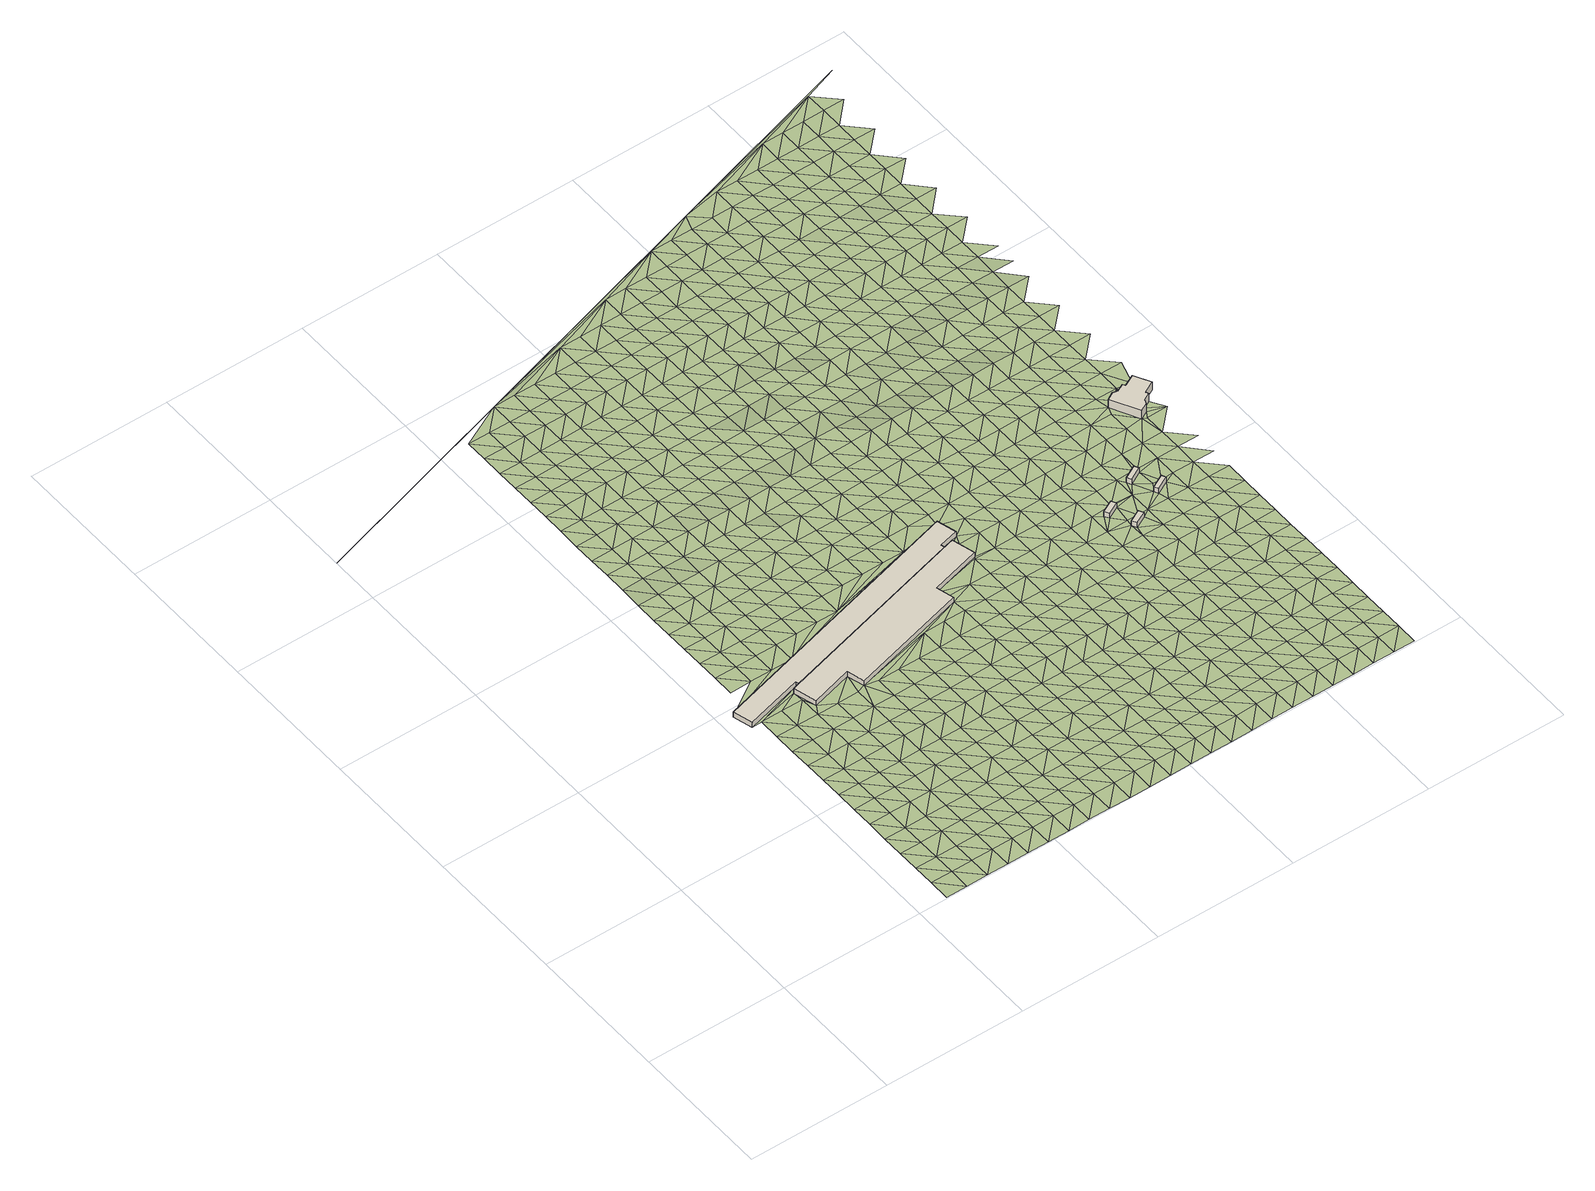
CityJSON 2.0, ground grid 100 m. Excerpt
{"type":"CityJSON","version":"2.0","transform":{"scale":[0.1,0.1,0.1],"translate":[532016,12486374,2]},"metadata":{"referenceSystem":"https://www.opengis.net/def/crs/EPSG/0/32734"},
"CityObjects":{
"building1":{"type":"Building","attributes":{"building":"workshop","building:levels":1,"building_height":4.1,"plus_code":"4FRW3FHF+XHX","ground_height":2.49,"roof_height":6.59},"geometry":[{"type":"Solid","lod":"1","boundaries":[[[[0,1,2,3]],[[1,4,5,2]],[[4,6,7,5]],[[6,8,9,7]],[[8,10,11,9]],[[10,12,13,11]],[[12,14,15,13]],[[14,0,3,15]],[[3,2,5,7,9,11,13,15]],[[14,12,10,8,6,4,1,0]]]]}]},
"building2":{"type":"Building","attributes":{"building":"workshop","building:levels":1,"building_height":4.1,"plus_code":"4FRW3FHF+WPR","ground_height":2.63,"roof_height":6.73},"geometry":[{"type":"Solid","lod":"1","boundaries":[[[[16,17,18,19]],[[17,20,21,18]],[[20,22,23,21]],[[22,24,25,23]],[[24,26,27,25]],[[26,28,29,27]],[[28,30,31,29]],[[30,32,33,31]],[[32,34,35,33]],[[34,16,19,35]],[[19,18,21,23,25,27,29,31,33,35]],[[34,32,30,28,26,24,22,20,17,16]]]]}]},
"building3":{"type":"Building","attributes":{"building":"transportation","building:levels":1,"amenity":"shelter","building_height":4.1,"plus_code":"4FRW3FHG+WC6","ground_height":3.47,"roof_height":7.57},"geometry":[{"type":"Solid","lod":"1","boundaries":[[[[36,37,38,39]],[[37,40,41,38]],[[40,42,43,41]],[[42,36,39,43]],[[39,38,41,43]],[[42,40,37,36]]]]}]},
"building4":{"type":"Building","attributes":{"building":"transportation","building:levels":1,"amenity":"shelter","building_height":4.1,"plus_code":"4FRW3FHG+VC5","ground_height":3.32,"roof_height":7.42},"geometry":[{"type":"Solid","lod":"1","boundaries":[[[[44,45,46,47]],[[45,48,49,46]],[[48,50,51,49]],[[50,44,47,51]],[[47,46,49,51]],[[50,48,45,44]]]]}]},
"building5":{"type":"Building","attributes":{"building":"transportation","building:levels":1,"amenity":"shelter","building_height":4.1,"plus_code":"4FRW3FHG+XG8","ground_height":3.46,"roof_height":7.56},"geometry":[{"type":"Solid","lod":"1","boundaries":[[[[52,53,54,55]],[[53,56,57,54]],[[56,58,59,57]],[[58,52,55,59]],[[55,54,57,59]],[[58,56,53,52]]]]}]},
"building6":{"type":"Building","attributes":{"building":"transportation","building:levels":1,"amenity":"shelter","building_height":4.1,"plus_code":"4FRW3FHG+WH2","ground_height":3.42,"roof_height":7.52},"geometry":[{"type":"Solid","lod":"1","boundaries":[[[[60,61,62,63]],[[61,64,65,62]],[[64,66,67,65]],[[66,60,63,67]],[[63,62,65,67]],[[66,64,61,60]]]]}]},
"building7":{"type":"Building","attributes":{"address":"Ysterplaat","building":"train_station","building:levels":2,"building_height":6.9,"plus_code":"4FRW3FJG+4MQ","ground_height":3.16,"roof_height":10.06},"geometry":[{"type":"Solid","lod":"1","boundaries":[[[[68,69,70,71]],[[69,72,73,70]],[[72,74,75,73]],[[74,76,77,75]],[[76,78,79,77]],[[78,80,81,79]],[[80,82,83,81]],[[82,84,85,83]],[[84,86,87,85]],[[86,88,89,87]],[[88,90,91,89]],[[90,68,71,91]],[[71,70,73,75,77,79,81,83,85,87,89,91]],[[90,88,86,84,82,80,78,76,74,72,69,68]]]]}]},
"terrain1":{"type":"TINRelief","geometry":[{"type":"CompositeSurface","lod":"1","boundaries":[[[92,93,94]],[[95,93,96]],[[92,96,93]],[[97,98,95]],[[96,97,95]],[[99,98,100]],[[92,101,96]],[[97,100,98]],[[102,103,99]],[[104,97,96]],[[100,102,99]],[[96,101,104]],[[105,103,106]],[[102,106,103]],[[100,97,107]],[[97,104,108]],[[109,110,105]],[[102,100,107]],[[106,109,105]],[[97,108,107]],[[111,110,112]],[[104,101,113]],[[109,112,110]],[[106,102,114]],[[108,104,113]],[[107,115,102]],[[116,113,101]],[[117,118,111]],[[106,114,109]],[[112,117,111]],[[102,115,114]],[[108,119,107]],[[120,118,121]],[[113,119,108]],[[112,109,122]],[[117,121,118]],[[115,107,123]],[[109,114,122]],[[124,125,120]],[[119,123,107]],[[117,112,126]],[[127,113,116]],[[121,124,120]],[[122,126,112]],[[128,125,129]],[[130,114,115]],[[113,127,119]],[[123,131,115]],[[127,116,132]],[[124,129,125]],[[117,133,121]],[[114,130,122]],[[117,126,134]],[[115,131,130]],[[123,119,135]],[[129,136,128]],[[117,134,133]],[[119,127,135]],[[124,121,137]],[[126,122,138]],[[128,139,140]],[[131,123,141]],[[138,122,130]],[[129,124,137]],[[121,133,137]],[[135,141,123]],[[126,142,134]],[[127,132,143]],[[144,145,146]],[[20,128,136]],[[147,130,131]],[[126,138,142]],[[127,143,135]],[[131,141,147]],[[143,132,148]],[[136,129,149]],[[133,134,150]],[[8,151,144]],[[137,152,129]],[[153,145,154]],[[150,134,142]],[[138,130,155]],[[141,135,156]],[[144,154,145]],[[129,152,149]],[[130,147,157]],[[139,128,20]],[[137,133,158]],[[156,135,143]],[[159,160,153]],[[155,142,138]],[[158,133,150]],[[130,157,155]],[[136,149,20]],[[141,161,147]],[[154,159,153]],[[162,152,137]],[[161,141,156]],[[163,151,8]],[[152,22,149]],[[164,160,165]],[[166,143,148]],[[158,162,137]],[[144,151,154]],[[150,142,167]],[[157,147,168]],[[22,20,149]],[[159,165,160]],[[169,142,155]],[[143,166,156]],[[152,170,22]],[[168,147,161]],[[166,148,171]],[[172,173,164]],[[167,158,150]],[[162,170,152]],[[167,142,169]],[[174,159,154]],[[17,139,20]],[[157,175,155]],[[165,172,164]],[[161,156,176]],[[154,151,174]],[[175,157,168]],[[177,178,173]],[[156,166,176]],[[162,158,179]],[[180,169,155]],[[172,177,173]],[[158,167,181]],[[165,159,182]],[[168,161,183]],[[159,174,184]],[[155,175,180]],[[185,178,186]],[[170,162,179]],[[158,181,179]],[[176,183,161]],[[172,165,182]],[[166,171,187]],[[177,186,178]],[[159,184,182]],[[170,188,22]],[[167,169,189]],[[169,180,190]],[[191,192,185]],[[174,151,193]],[[175,168,194]],[[166,187,176]],[[168,183,195]],[[196,187,171]],[[181,167,189]],[[186,191,185]],[[179,197,170]],[[189,169,190]],[[177,172,198]],[[184,174,193]],[[175,194,180]],[[182,199,172]],[[163,193,151]],[[168,195,194]],[[200,192,201]],[[183,176,202]],[[170,197,188]],[[177,198,186]],[[181,203,179]],[[191,201,192]],[[172,199,198]],[[202,176,187]],[[184,204,182]],[[180,205,190]],[[181,189,203]],[[206,207,200]],[[183,208,195]],[[197,179,209]],[[193,204,184]],[[180,194,205]],[[191,186,210]],[[201,206,200]],[[208,183,202]],[[199,182,211]],[[212,187,196]],[[186,198,210]],[[213,179,203]],[[213,209,179]],[[197,209,188]],[[214,207,215]],[[216,189,190]],[[195,217,194]],[[204,211,182]],[[205,218,190]],[[201,191,219]],[[220,193,163]],[[187,212,202]],[[206,215,207]],[[217,195,208]],[[212,196,221]],[[189,216,203]],[[210,219,191]],[[216,190,218]],[[222,223,214]],[[224,198,199]],[[193,220,204]],[[194,225,205]],[[211,226,199]],[[213,227,209]],[[202,228,208]],[[215,222,214]],[[217,225,194]],[[201,229,206]],[[198,224,210]],[[213,203,230]],[[201,219,231]],[[199,226,224]],[[202,212,228]],[[232,223,233]],[[211,204,234]],[[218,205,235]],[[203,216,230]],[[222,233,223]],[[201,231,229]],[[204,220,234]],[[225,235,205]],[[236,220,163]],[[215,206,237]],[[219,210,238]],[[227,213,239]],[[217,208,240]],[[228,241,208]],[[242,243,232]],[[226,211,244]],[[212,221,245]],[[238,210,224]],[[230,239,213]],[[222,215,237]],[[216,218,246]],[[225,217,240]],[[233,242,232]],[[206,229,237]],[[234,244,211]],[[235,247,218]],[[240,208,241]],[[219,248,231]],[[212,245,228]],[[245,221,249]],[[250,243,251]],[[252,224,226]],[[216,246,230]],[[219,238,248]],[[227,239,253]],[[246,218,247]],[[220,236,234]],[[242,251,243]],[[226,244,252]],[[254,233,222]],[[229,231,255]],[[235,225,256]],[[241,228,257]],[[237,258,222]],[[8,259,163]],[[163,260,236]],[[240,261,225]],[[262,263,250]],[[239,230,264]],[[255,231,248]],[[257,228,245]],[[209,227,265]],[[233,254,242]],[[238,224,266]],[[244,234,267]],[[247,235,256]],[[251,262,250]],[[222,258,254]],[[224,252,268]],[[264,230,246]],[[225,261,256]],[[237,229,269]],[[241,270,240]],[[267,234,236]],[[271,263,272]],[[266,248,238]],[[239,273,253]],[[269,229,255]],[[224,268,266]],[[270,241,257]],[[251,242,274]],[[244,275,252]],[[276,245,249]],[[262,272,263]],[[273,239,264]],[[277,258,237]],[[278,246,247]],[[261,240,279]],[[242,254,274]],[[275,244,267]],[[256,280,247]],[[227,253,265]],[[245,276,257]],[[269,277,237]],[[279,240,270]],[[276,249,281]],[[262,251,282]],[[255,248,283]],[[268,252,284]],[[246,278,264]],[[272,285,271]],[[286,248,266]],[[287,253,273]],[[278,247,280]],[[236,260,267]],[[261,288,256]],[[274,282,251]],[[284,252,275]],[[254,258,289]],[[283,269,255]],[[270,257,290]],[[277,291,258]],[[283,248,286]],[[288,261,279]],[[268,292,266]],[[264,293,273]],[[257,276,290]],[[272,262,294]],[[254,289,274]],[[275,267,295]],[[280,256,296]],[[262,282,297]],[[258,291,289]],[[292,268,284]],[[264,278,293]],[[279,270,298]],[[267,260,295]],[[296,256,288]],[[299,271,285]],[[265,253,287]],[[272,294,285]],[[277,269,300]],[[301,286,266]],[[287,273,302]],[[262,297,294]],[[269,283,303]],[[290,298,270]],[[282,274,304]],[[284,275,305]],[[280,306,278]],[[276,281,307]],[[266,292,301]],[[293,302,273]],[[291,277,300]],[[304,274,289]],[[269,303,300]],[[295,305,275]],[[306,280,296]],[[288,279,308]],[[276,307,290]],[[279,298,309]],[[307,281,310]],[[297,282,311]],[[283,286,312]],[[278,313,293]],[[285,294,314]],[[286,301,315]],[[302,316,287]],[[292,284,317]],[[288,308,296]],[[311,282,304]],[[284,305,318]],[[313,278,306]],[[279,309,308]],[[265,319,209]],[[320,289,291]],[[303,283,312]],[[295,260,321]],[[298,290,322]],[[314,299,285]],[[300,323,291]],[[312,286,315]],[[287,316,265]],[[292,317,301]],[[302,293,324]],[[284,318,317]],[[322,290,307]],[[297,325,294]],[[289,320,304]],[[305,295,321]],[[306,296,326]],[[297,311,327]],[[291,323,320]],[[324,293,313]],[[303,328,300]],[[309,298,329]],[[296,308,326]],[[294,325,314]],[[301,330,315]],[[316,302,331]],[[297,327,325]],[[328,303,312]],[[329,298,322]],[[163,259,260]],[[311,304,332]],[[305,333,318]],[[313,306,334]],[[335,307,310]],[[301,317,330]],[[302,324,331]],[[323,300,336]],[[309,337,308]],[[304,320,332]],[[333,305,321]],[[326,334,306]],[[338,321,260]],[[299,314,339]],[[307,335,322]],[[336,300,328]],[[337,309,329]],[[335,310,340]],[[311,341,327]],[[342,312,315]],[[318,343,317]],[[265,316,344]],[[345,324,313]],[[339,314,325]],[[330,346,315]],[[316,331,347]],[[323,348,320]],[[308,349,326]],[[341,311,332]],[[343,318,333]],[[345,313,334]],[[312,342,328]],[[329,322,350]],[[348,323,336]],[[342,315,346]],[[316,347,344]],[[337,349,308]],[[317,351,330]],[[352,299,339]],[[322,335,350]],[[325,327,353]],[[320,354,332]],[[321,338,333]],[[331,324,355]],[[334,326,356]],[[341,357,327]],[[343,351,317]],[[324,345,358]],[[336,328,359]],[[354,320,348]],[[338,260,360]],[[349,356,326]],[[361,362,299]],[[325,353,339]],[[346,330,363]],[[355,347,331]],[[364,337,329]],[[327,357,353]],[[328,342,359]],[[324,358,355]],[[350,365,329]],[[366,341,332]],[[335,340,367]],[[351,363,330]],[[348,336,368]],[[343,333,369]],[[345,334,370]],[[337,364,349]],[[344,319,265]],[[332,354,366]],[[338,371,333]],[[356,372,334]],[[364,329,365]],[[352,339,373]],[[335,367,350]],[[359,368,336]],[[367,340,374]],[[357,341,375]],[[342,346,376]],[[351,343,369]],[[344,347,377]],[[358,345,370]],[[339,353,373]],[[363,378,346]],[[369,333,371]],[[347,355,379]],[[372,370,334]],[[356,349,380]],[[341,366,375]],[[354,348,381]],[[342,376,359]],[[360,260,382]],[[365,350,383]],[[348,368,384]],[[376,346,378]],[[347,379,377]],[[349,364,380]],[[358,385,355]],[[373,386,352]],[[383,350,367]],[[357,387,353]],[[354,381,366]],[[363,351,388]],[[371,338,360]],[[372,356,389]],[[375,390,357]],[[348,384,381]],[[369,391,351]],[[385,358,370]],[[377,319,344]],[[368,359,392]],[[365,393,364]],[[352,394,299]],[[380,389,356]],[[353,387,373]],[[378,363,388]],[[379,355,395]],[[357,390,387]],[[392,359,376]],[[351,391,388]],[[393,365,383]],[[375,366,396]],[[371,397,369]],[[398,367,374]],[[395,355,385]],[[368,399,384]],[[400,370,372]],[[364,401,380]],[[396,366,381]],[[397,371,360]],[[372,389,402]],[[386,373,403]],[[404,377,379]],[[367,398,383]],[[399,368,392]],[[401,364,393]],[[398,374,405]],[[406,319,407]],[[408,390,375]],[[409,376,378]],[[391,369,410]],[[370,400,385]],[[403,373,387]],[[388,411,378]],[[404,379,395]],[[400,372,402]],[[384,412,381]],[[389,380,413]],[[396,408,375]],[[410,369,397]],[[319,377,414]],[[352,386,394]],[[376,409,392]],[[393,383,415]],[[259,382,260]],[[412,384,399]],[[409,378,411]],[[413,380,401]],[[391,416,388]],[[395,385,417]],[[418,386,403]],[[404,414,377]],[[383,398,415]],[[407,319,419]],[[406,407,419]],[[387,390,420]],[[381,421,396]],[[397,360,382]],[[422,402,389]],[[408,423,390]],[[416,391,410]],[[385,400,417]],[[392,424,399]],[[401,393,425]],[[421,381,412]],[[389,413,422]],[[319,414,419]],[[387,420,403]],[[411,388,426]],[[404,395,427]],[[390,423,420]],[[392,409,424]],[[415,425,393]],[[410,397,428]],[[398,405,429]],[[426,388,416]],[[417,427,395]],[[408,396,430]],[[412,399,431]],[[400,402,432]],[[421,433,396]],[[382,428,397]],[[402,422,434]],[[418,394,386]],[[418,403,435]],[[411,436,409]],[[437,414,404]],[[413,401,438]],[[398,429,415]],[[424,431,399]],[[401,425,439]],[[440,429,405]],[[423,408,430]],[[441,416,410]],[[400,432,417]],[[403,420,435]],[[396,433,430]],[[436,411,426]],[[427,437,404]],[[432,402,434]],[[421,412,442]],[[413,438,422]],[[419,443,406]],[[441,410,428]],[[401,439,438]],[[409,444,424]],[[419,414,445]],[[425,415,446]],[[412,431,442]],[[427,417,447]],[[435,448,418]],[[444,409,436]],[[437,445,414]],[[446,415,429]],[[423,449,420]],[[450,433,421]],[[426,416,451]],[[422,452,434]],[[430,453,423]],[[416,441,454]],[[447,417,432]],[[431,424,455]],[[382,456,428]],[[425,457,439]],[[418,448,394]],[[442,450,421]],[[422,438,452]],[[406,443,458]],[[420,449,435]],[[436,426,451]],[[437,427,459]],[[423,453,449]],[[455,424,444]],[[416,454,451]],[[445,460,419]],[[457,425,446]],[[430,433,461]],[[462,429,440]],[[463,299,394]],[[459,427,447]],[[464,442,431]],[[441,428,465]],[[466,432,434]],[[439,467,438]],[[450,461,433]],[[443,419,460]],[[452,468,434]],[[448,435,469]],[[436,470,444]],[[429,462,446]],[[431,455,464]],[[467,439,457]],[[462,440,471]],[[472,453,430]],[[454,441,465]],[[445,437,473]],[[432,466,447]],[[469,435,449]],[[470,436,451]],[[465,428,456]],[[437,459,474]],[[466,434,468]],[[382,259,456]],[[450,442,475]],[[438,476,452]],[[461,472,430]],[[477,16,478]],[[448,479,394]],[[445,473,460]],[[446,480,457]],[[475,442,464]],[[437,474,473]],[[467,476,438]],[[455,444,481]],[[454,482,451]],[[459,447,483]],[[479,448,469]],[[470,484,444]],[[446,462,480]],[[449,453,485]],[[486,461,450]],[[468,452,487]],[[472,488,453]],[[482,454,465]],[[447,466,483]],[[477,478,489]],[[455,481,464]],[[443,460,490]],[[486,450,475]],[[444,484,481]],[[476,487,452]],[[491,478,458]],[[449,485,469]],[[492,470,451]],[[459,493,474]],[[467,457,494]],[[495,394,479]],[[453,488,485]],[[460,473,490]],[[480,496,457]],[[465,456,497]],[[462,471,498]],[[489,478,491]],[[458,443,499]],[[492,451,482]],[[493,459,483]],[[472,461,500]],[[464,501,475]],[[466,468,502]],[[476,467,494]],[[461,486,503]],[[487,504,468]],[[494,457,496]],[[497,456,259]],[[469,505,479]],[[484,470,506]],[[474,507,473]],[[462,498,480]],[[464,481,501]],[[508,491,458]],[[490,499,443]],[[498,471,509]],[[488,472,500]],[[510,482,465]],[[466,502,483]],[[469,485,505]],[[461,503,500]],[[470,492,506]],[[474,493,507]],[[502,468,504]],[[491,508,489]],[[497,510,465]],[[508,458,499]],[[486,475,511]],[[473,512,490]],[[487,476,513]],[[496,480,514]],[[475,501,515]],[[494,516,476]],[[495,479,517]],[[518,481,484]],[[519,492,482]],[[520,493,483]],[[489,521,259]],[[505,522,479]],[[506,523,484]],[[507,512,473]],[[514,480,498]],[[488,524,485]],[[503,486,511]],[[504,487,513]],[[500,525,488]],[[511,475,515]],[[510,519,482]],[[520,483,502]],[[476,516,513]],[[463,394,495]],[[481,518,501]],[[499,490,526]],[[496,527,494]],[[497,259,528]],[[517,479,522]],[[484,523,518]],[[489,508,521]],[[485,524,505]],[[506,492,529]],[[488,525,524]],[[512,526,490]],[[527,496,514]],[[503,530,500]],[[497,528,510]],[[507,493,531]],[[532,498,509]],[[519,529,492]],[[493,520,533]],[[521,528,259]],[[515,501,534]],[[535,502,504]],[[516,494,536]],[[511,530,503]],[[513,537,504]],[[522,505,538]],[[539,523,506]],[[508,499,540]],[[512,507,531]],[[498,532,514]],[[541,299,463]],[[534,501,518]],[[526,542,499]],[[531,493,533]],[[536,494,527]],[[532,509,543]],[[525,500,544]],[[545,519,510]],[[502,535,520]],[[538,505,524]],[[529,539,506]],[[535,504,537]],[[508,540,521]],[[516,546,513]],[[530,544,500]],[[510,528,545]],[[540,499,542]],[[495,517,463]],[[522,547,517]],[[511,515,548]],[[549,518,523]],[[527,514,550]],[[515,534,551]],[[546,516,536]],[[526,512,552]],[[520,553,533]],[[547,522,538]],[[523,539,549]],[[531,554,512]],[[514,532,550]],[[524,525,555]],[[530,511,548]],[[529,519,556]],[[557,528,521]],[[537,513,558]],[[544,559,525]],[[548,515,551]],[[519,545,560]],[[520,535,553]],[[542,526,552]],[[561,536,527]],[[557,521,540]],[[512,554,552]],[[558,513,546]],[[524,555,538]],[[534,518,562]],[[539,529,556]],[[531,533,563]],[[564,517,547]],[[525,559,555]],[[518,549,565]],[[519,560,556]],[[550,561,527]],[[537,566,535]],[[532,543,567]],[[553,563,533]],[[544,530,568]],[[562,551,534]],[[545,528,569]],[[536,570,546]],[[463,517,564]],[[548,571,530]],[[518,565,562]],[[528,557,572]],[[566,537,558]],[[547,538,573]],[[574,540,542]],[[575,554,531]],[[532,567,550]],[[552,576,542]],[[561,570,536]],[[567,543,577]],[[559,544,568]],[[549,539,578]],[[560,545,569]],[[535,579,553]],[[538,555,573]],[[530,571,568]],[[556,580,539]],[[569,528,572]],[[563,575,531]],[[548,551,581]],[[540,574,557]],[[582,558,546]],[[576,574,542]],[[579,535,566]],[[564,547,583]],[[565,549,578]],[[552,554,584]],[[585,561,550]],[[551,562,581]],[[578,539,580]],[[546,570,582]],[[560,586,556]],[[563,553,587]],[[573,583,547]],[[575,584,554]],[[585,550,567]],[[559,588,555]],[[589,571,548]],[[557,590,572]],[[568,591,559]],[[569,586,560]],[[587,553,579]],[[565,592,562]],[[593,576,552]],[[566,558,594]],[[570,561,595]],[[581,589,548]],[[557,574,590]],[[558,582,596]],[[564,597,463]],[[555,588,573]],[[580,556,598]],[[575,563,599]],[[564,583,600]],[[559,591,588]],[[592,565,578]],[[584,593,552]],[[561,585,595]],[[568,571,601]],[[579,566,594]],[[602,567,577]],[[586,598,556]],[[599,563,587]],[[558,596,594]],[[562,603,581]],[[569,572,604]],[[576,605,574]],[[564,600,597]],[[589,601,571]],[[361,299,541]],[[590,606,572]],[[583,573,607]],[[608,584,575]],[[582,570,609]],[[567,602,585]],[[603,562,592]],[[593,605,576]],[[595,610,570]],[[602,577,611]],[[612,591,568]],[[613,578,580]],[[586,569,604]],[[579,614,587]],[[607,573,588]],[[598,615,580]],[[604,572,606]],[[608,575,599]],[[589,581,616]],[[590,574,617]],[[596,582,609]],[[601,612,568]],[[614,579,594]],[[609,570,610]],[[600,583,618]],[[578,613,592]],[[595,585,619]],[[603,616,581]],[[613,580,615]],[[605,617,574]],[[620,593,584]],[[618,583,607]],[[584,608,621]],[[585,602,619]],[[588,591,622]],[[623,601,589]],[[598,586,624]],[[625,606,590]],[[626,599,587]],[[596,627,594]],[[612,628,591]],[[604,629,586]],[[614,630,587]],[[597,600,631]],[[603,592,632]],[[633,610,595]],[[623,589,616]],[[617,625,590]],[[584,621,620]],[[627,596,609]],[[588,622,607]],[[615,598,624]],[[605,593,634]],[[608,599,626]],[[631,600,618]],[[591,628,622]],[[632,592,613]],[[586,629,624]],[[587,630,626]],[[619,633,595]],[[604,606,635]],[[636,614,594]],[[602,611,637]],[[463,597,541]],[[612,601,638]],[[639,616,603]],[[617,605,634]],[[610,640,609]],[[601,623,641]],[[625,635,606]],[[593,620,634]],[[636,594,627]],[[618,607,642]],[[637,619,602]],[[643,597,631]],[[632,639,603]],[[633,640,610]],[[637,611,644]],[[645,621,608]],[[628,612,638]],[[613,615,646]],[[647,629,604]],[[630,614,648]],[[607,622,642]],[[601,641,638]],[[624,649,615]],[[608,626,650]],[[621,36,620]],[[651,627,609]],[[635,647,604]],[[614,636,648]],[[645,608,650]],[[623,616,652]],[[646,632,613]],[[625,617,653]],[[621,654,36]],[[639,655,616]],[[646,615,649]],[[634,656,617]],[[640,651,609]],[[631,618,657]],[[624,629,658]],[[633,619,659]],[[642,660,618]],[[621,661,654]],[[619,637,662]],[[628,663,622]],[[641,623,652]],[[621,645,661]],[[626,630,664]],[[665,636,627]],[[638,666,628]],[[652,616,655]],[[647,658,629]],[[617,656,653]],[[648,667,630]],[[541,597,643]],[[657,643,631]],[[634,620,668]],[[635,625,669]],[[640,633,659]],[[668,620,36]],[[657,618,660]],[[651,665,627]],[[619,662,659]],[[622,663,642]],[[639,632,670]],[[671,649,624]],[[664,650,626]],[[45,645,650]],[[628,666,663]],[[632,646,672]],[[630,667,664]],[[641,673,638]],[[647,635,669]],[[648,636,674]],[[637,644,675]],[[658,671,624]],[[625,653,669]],[[661,676,654]],[[655,639,670]],[[677,656,634]],[[652,673,641]],[[632,672,670]],[[665,674,636]],[[650,678,45]],[[660,642,679]],[[646,649,680]],[[645,681,661]],[[682,651,640]],[[662,637,675]],[[643,657,683]],[[634,668,677]],[[659,684,640]],[[675,644,685]],[[666,638,686]],[[687,667,648]],[[663,679,642]],[[671,680,649]],[[650,664,678]],[[661,681,676]],[[688,668,676]],[[658,647,689]],[[651,682,665]],[[643,683,541]],[[673,686,638]],[[669,690,647]],[[674,687,648]],[[640,684,682]],[[45,678,691]],[[660,692,657]],[[652,655,693]],[[694,672,646]],[[653,656,695]],[[662,696,659]],[[670,697,655]],[[656,677,698]],[[679,692,660]],[[680,694,646]],[[647,690,689]],[[675,696,662]],[[663,666,699]],[[673,652,693]],[[700,668,688]],[[671,658,701]],[[653,695,669]],[[664,667,702]],[[674,665,703]],[[700,688,676]],[[686,704,666]],[[693,655,697]],[[656,698,695]],[[687,705,667]],[[681,691,706]],[[683,657,707]],[[681,700,676]],[[670,672,708]],[[684,659,709]],[[678,706,691]],[[665,682,703]],[[663,699,679]],[[677,668,710]],[[680,671,701]],[[678,664,702]],[[692,707,657]],[[666,704,699]],[[694,708,672]],[[658,689,701]],[[667,705,702]],[[696,709,659]],[[711,690,669]],[[712,687,674]],[[713,675,685]],[[706,700,681]],[[683,714,541]],[[686,673,715]],[[716,697,670]],[[710,698,677]],[[693,717,673]],[[700,710,668]],[[669,695,711]],[[703,712,674]],[[692,679,718]],[[678,719,706]],[[682,684,720]],[[675,713,696]],[[707,714,683]],[[708,716,670]],[[709,721,684]],[[713,685,722]],[[704,686,715]],[[694,680,723]],[[687,724,705]],[[679,699,718]],[[673,717,715]],[[701,725,680]],[[719,678,702]],[[693,697,726]],[[689,690,727]],[[682,720,703]],[[711,728,690]],[[712,724,687]],[[684,721,720]],[[707,692,729]],[[700,706,730]],[[694,723,708]],[[698,731,695]],[[709,696,732]],[[714,733,541]],[[716,726,697]],[[680,725,723]],[[710,734,698]],[[689,727,701]],[[52,710,700]],[[718,729,692]],[[690,728,727]],[[735,706,719]],[[696,713,732]],[[52,700,736]],[[704,737,699]],[[738,717,693]],[[731,711,695]],[[702,705,739]],[[703,740,712]],[[715,741,704]],[[742,730,706]],[[698,734,731]],[[724,743,705]],[[742,706,735]],[[736,700,730]],[[716,708,744]],[[721,709,745]],[[726,738,693]],[[740,703,720]],[[714,707,746]],[[699,737,718]],[[747,725,701]],[[719,702,739]],[[707,729,748]],[[704,741,737]],[[708,723,744]],[[705,743,739]],[[732,745,709]],[[715,717,749]],[[750,710,52]],[[751,728,711]],[[701,727,747]],[[734,710,750]],[[752,736,730]],[[714,746,733]],[[541,733,361]],[[726,716,753]],[[724,712,754]],[[720,721,755]],[[707,748,746]],[[738,749,717]],[[751,711,731]],[[740,756,712]],[[729,718,757]],[[758,735,719]],[[744,753,716]],[[755,721,745]],[[759,736,752]],[[760,741,715]],[[725,761,723]],[[743,724,754]],[[64,742,735]],[[757,718,737]],[[747,762,725]],[[758,719,739]],[[712,756,754]],[[730,763,752]],[[764,727,728]],[[740,720,765]],[[749,760,715]],[[728,751,766]],[[734,750,767]],[[729,768,748]],[[738,726,769]],[[723,761,744]],[[731,734,770]],[[733,746,771]],[[726,753,772]],[[725,762,761]],[[755,765,720]],[[763,759,752]],[[750,759,773]],[[764,747,727]],[[768,729,757]],[[728,766,764]],[[774,735,758]],[[64,735,774]],[[737,741,775]],[[738,769,749]],[[776,739,743]],[[777,756,740]],[[773,767,750]],[[760,778,741]],[[726,772,769]],[[734,767,770]],[[754,779,743]],[[361,733,771]],[[748,780,746]],[[753,744,781]],[[751,731,782]],[[765,777,740]],[[737,775,757]],[[762,747,783]],[[739,776,758]],[[780,748,768]],[[741,778,775]],[[781,744,761]],[[743,779,776]],[[759,784,773]],[[763,64,785]],[[760,749,786]],[[759,763,784]],[[782,766,751]],[[754,756,787]],[[747,764,783]],[[782,731,770]],[[785,64,774]],[[771,746,788]],[[772,753,789]],[[749,769,786]],[[777,787,756]],[[757,790,768]],[[767,773,791]],[[774,758,792]],[[780,788,746]],[[789,753,781]],[[785,784,763]],[[778,760,793]],[[761,762,794]],[[764,766,795]],[[796,779,754]],[[757,775,790]],[[783,797,762]],[[758,776,792]],[[772,798,769]],[[786,793,760]],[[361,771,799]],[[766,782,795]],[[773,784,791]],[[787,796,754]],[[761,794,781]],[[767,800,770]],[[788,799,771]],[[798,772,789]],[[762,797,794]],[[780,768,801]],[[775,778,802]],[[764,803,783]],[[785,774,804]],[[779,805,776]],[[790,806,768]],[[792,807,774]],[[769,808,786]],[[770,800,782]],[[802,778,793]],[[764,795,803]],[[767,791,800]],[[796,805,779]],[[788,780,801]],[[789,781,809]],[[804,784,785]],[[801,768,806]],[[798,808,769]],[[807,804,774]],[[775,810,790]],[[811,797,783]],[[792,776,812]],[[781,794,809]],[[793,786,813]],[[810,775,802]],[[783,803,811]],[[805,812,776]],[[782,68,795]],[[784,814,791]],[[808,813,786]],[[815,782,800]],[[799,788,816]],[[806,790,817]],[[818,361,799]],[[819,798,789]],[[820,807,792]],[[801,821,788]],[[809,822,789]],[[784,804,814]],[[823,794,797]],[[803,795,824]],[[817,790,810]],[[782,815,68]],[[811,825,797]],[[812,820,792]],[[826,802,793]],[[798,819,808]],[[788,821,816]],[[813,827,793]],[[819,789,822]],[[791,828,800]],[[806,829,801]],[[794,823,809]],[[804,807,830]],[[68,824,795]],[[797,825,823]],[[814,831,791]],[[802,826,810]],[[832,811,803]],[[829,806,817]],[[827,826,793]],[[820,830,807]],[[800,828,815]],[[791,831,828]],[[813,808,833]],[[818,799,816]],[[803,824,832]],[[821,801,834]],[[822,809,835]],[[814,804,836]],[[808,819,833]],[[68,815,828]],[[817,810,837]],[[825,811,838]],[[834,801,829]],[[835,809,823]],[[68,839,824]],[[827,813,840]],[[810,826,837]],[[811,832,838]],[[821,841,816]],[[822,842,819]],[[843,831,814]],[[831,844,828]],[[833,840,813]],[[829,817,845]],[[821,834,841]],[[842,822,835]],[[828,844,846]],[[825,847,823]],[[824,848,832]],[[837,845,817]],[[824,839,848]],[[838,849,825]],[[818,816,850]],[[826,827,851]],[[819,852,833]],[[827,840,853]],[[831,854,844]],[[839,855,848]],[[850,816,841]],[[852,819,842]],[[825,849,847]],[[834,829,856]],[[826,851,837]],[[835,823,857]],[[838,832,858]],[[829,845,859]],[[851,827,853]],[[854,846,844]],[[840,833,860]],[[848,855,861]],[[361,818,862]],[[858,832,848]],[[834,856,841]],[[842,835,857]],[[818,850,863]],[[829,859,856]],[[846,854,864]],[[833,852,860]],[[823,847,857]],[[845,837,865]],[[866,849,838]],[[853,840,867]],[[864,854,868]],[[865,837,851]],[[858,866,838]],[[869,848,861]],[[861,870,869]],[[850,841,871]],[[867,840,860]],[[869,858,848]],[[859,845,872]],[[873,852,842]],[[874,847,849]],[[841,856,871]],[[857,875,842]],[[872,845,865]],[[849,866,874]],[[850,876,863]],[[877,851,853]],[[852,873,860]],[[853,867,878]],[[842,875,873]],[[859,879,856]],[[857,847,880]],[[876,850,871]],[[851,877,865]],[[866,858,881]],[[858,869,881]],[[879,859,872]],[[877,853,878]],[[880,847,874]],[[863,862,818]],[[867,860,882]],[[856,883,871]],[[884,875,857]],[[876,885,863]],[[860,873,882]],[[872,865,886]],[[883,856,879]],[[880,884,857]],[[867,887,878]],[[874,866,888]],[[865,877,886]],[[889,876,871]],[[887,867,882]],[[879,872,890]],[[873,875,891]],[[888,880,874]],[[889,871,883]],[[884,892,875]],[[886,890,872]],[[885,862,863]],[[885,876,893]],[[877,878,894]],[[873,891,882]],[[887,895,878]],[[875,892,891]],[[896,883,879]],[[876,889,893]],[[877,894,886]],[[884,880,897]],[[879,890,896]],[[894,878,895]],[[898,887,882]],[[899,889,883]],[[892,884,897]],[[893,900,885]],[[898,882,891]],[[890,886,901]],[[896,899,883]],[[902,361,862]],[[895,887,903]],[[900,862,885]],[[901,886,894]],[[893,889,904]],[[887,898,903]],[[890,905,896]],[[891,892,906]],[[899,904,889]],[[905,890,901]],[[907,900,893]],[[908,894,895]],[[898,891,906]],[[903,909,895]],[[899,896,910]],[[904,907,893]],[[894,908,901]],[[905,910,896]],[[909,908,895]],[[898,911,903]],[[862,900,912]],[[913,904,899]],[[907,914,900]],[[905,901,915]],[[913,899,910]],[[916,909,903]],[[912,900,914]],[[915,901,908]],[[907,904,917]],[[918,910,905]],[[904,913,919]],[[915,918,905]],[[914,907,917]],[[908,909,920]],[[904,919,917]],[[913,910,921]],[[920,915,908]],[[902,922,361]],[[918,923,910]],[[924,912,914]],[[919,913,921]],[[917,925,914]],[[921,910,923]],[[902,862,912]],[[918,915,926]],[[924,914,925]],[[919,927,917]],[[923,918,926]],[[921,927,919]],[[925,917,928]],[[927,928,917]],[[921,923,929]],[[912,924,902]],[[924,925,930]],[[927,921,929]],[[928,931,925]],[[930,925,931]],[[928,927,932]],[[924,930,902]],[[931,928,932]],[[933,930,931]],[[930,933,902]]]}]}
},
"vertices":[
[2903,2257,13],[2897,2281,13],[2897,2281,54],[2903,2257,54],[3032,2317,13],[3032,2317,54],[2995,2453,13],[2995,2453,54],[1097,1937,13],[1097,1937,54],[1134,1801,13],[1134,1801,54],[1539,1912,13],[1539,1912,54],[1546,1888,13],[1546,1888,54],
[2903,2257,15],[1546,1888,15],[1546,1888,56],[2903,2257,56],[1497,1874,15],[1497,1874,56],[1541,1713,15],[1541,1713,56],[1832,1793,15],[1832,1793,56],[1865,1672,15],[1865,1672,56],[2696,1897,15],[2696,1897,56],[2663,2019,15],[2663,2019,56],[3016,2115,15],[3016,2115,56],[2972,2275,15],[2972,2275,56],
[3818,1915,23],[3838,1881,23],[3838,1881,64],[3818,1915,64],[3922,1924,23],[3922,1924,64],[3902,1959,23],[3902,1959,64],
[3901,1757,22],[3921,1723,22],[3921,1723,63],[3901,1757,63],[4004,1766,22],[4004,1766,63],[3985,1801,22],[3985,1801,63],
[4091,2054,23],[4106,2024,23],[4106,2024,64],[4091,2054,64],[4200,2073,23],[4200,2073,64],[4184,2104,23],[4184,2104,64],
[4173,1897,23],[4189,1867,23],[4189,1867,64],[4173,1897,64],[4282,1916,23],[4282,1916,64],[4266,1946,23],[4266,1946,64],
[4379,2608,20],[4480,2415,20],[4480,2415,89],[4379,2608,89],[4533,2443,20],[4533,2443,89],[4547,2476,20],[4547,2476,89],[4598,2503,20],[4598,2503,89],[4591,2523,20],[4591,2523,89],[4671,2566,20],[4671,2566,89],[4610,2679,20],[4610,2679,89],[4531,2638,20],[4531,2638,89],[4519,2656,20],[4519,2656,89],[4467,2630,20],[4467,2630,89],[4431,2637,20],[4431,2637,89],
[1354,2,16],[1204,152,17],[1204,2,16],[1204,302,17],[1354,152,17],[1354,302,17],[1204,452,16],[1204,602,16],[1354,452,16],[1504,2,16],[1354,602,16],[1204,752,18],[1504,152,17],[1204,902,19],[1354,752,18],[1504,452,17],[1504,302,17],[1354,902,19],[1204,1052,19],[1204,1202,19],[1354,1052,19],[1654,152,16],[1504,752,17],[1504,602,17],[1654,2,15],[1354,1202,19],[1204,1352,17],[1654,302,17],[1204,1502,15],[1354,1352,17],[1504,902,18],[1654,452,17],[1354,1502,15],[1204,1652,15],[1504,1052,19],[1804,152,16],[1204,1802,14],[1354,1652,15],[1654,752,17],[1654,602,17],[1804,2,15],[1504,1352,18],[1504,1202,19],[1804,302,17],[1354,1802,14],[1504,1502,15],[1654,902,18],[1539,1912,15],[1134,1801,14],[1804,452,17],[1654,1052,19],[1955,152,13],[1354,2102,14],[1204,2252,14],[1204,2102,14],[1804,602,17],[1955,2,14],[1504,1802,15],[1654,1202,19],[1504,2102,14],[1504,1652,15],[1204,2402,15],[1354,2252,14],[1804,902,19],[1955,302,15],[1804,752,17],[1654,1352,18],[1354,2402,15],[1204,2552,14],[1955,452,17],[1654,1502,16],[1654,2102,14],[1204,2702,13],[1354,2552,14],[2105,152,15],[1804,1202,18],[1955,602,17],[1804,1052,19],[1654,1652,15],[2105,2,15],[1354,2702,13],[1204,2852,9],[1504,2252,15],[1955,752,16],[2105,302,17],[1354,2852,9],[1204,3002,11],[1804,1502,17],[1955,902,18],[1804,1352,18],[1504,2552,15],[2105,452,18],[1504,2402,14],[1204,3152,19],[1354,3002,11],[2255,152,15],[1832,1793,18],[1955,1202,17],[1955,1052,19],[1354,3152,19],[1204,3302,19],[1654,2252,15],[2105,752,16],[2105,602,18],[2255,2,15],[1804,1652,18],[1504,2852,11],[1504,2702,14],[1204,3452,17],[1354,3302,19],[2255,302,18],[1955,1352,17],[1654,2402,14],[2105,902,18],[1354,3452,17],[1204,3602,16],[2255,452,18],[1865,1672,18],[1504,3002,8],[1654,2552,15],[2405,152,14],[1955,1502,16],[1204,3752,20],[1354,3602,16],[2105,1202,17],[2255,602,18],[2105,1052,19],[1504,3152,18],[1804,2252,14],[2405,2,15],[1354,3752,20],[1204,3902,21],[1654,2852,12],[2255,752,17],[1654,2702,14],[1955,1652,18],[2405,302,17],[1504,3452,19],[2105,1352,17],[1504,3302,18],[1204,4047,21],[1354,3902,21],[1804,2402,15],[2255,902,17],[1955,2252,15],[1504,3602,16],[1654,3002,9],[2105,1502,17],[2405,602,18],[2405,452,18],[1354,4047,21],[1204,4197,19],[1804,2552,15],[2555,152,15],[2255,1202,18],[2255,1052,20],[1654,3152,16],[2555,2,11],[1204,4347,16],[1354,4197,19],[1804,2702,15],[2105,1652,16],[1504,3902,21],[1654,3302,16],[2405,902,17],[2555,302,15],[1504,3752,19],[2995,2453,17],[2105,2252,14],[2405,752,17],[1354,4347,16],[1204,4497,19],[2255,1352,17],[2405,1802,16],[1804,3002,9],[1955,2402,15],[1804,2852,14],[1654,3452,20],[2555,452,18],[1204,4647,18],[1354,4497,19],[2255,1502,18],[1504,4047,21],[1955,2552,17],[2705,152,15],[1654,3602,16],[2405,1202,19],[2555,602,18],[2405,1052,20],[2705,2,11],[1504,4197,20],[1804,3302,12],[1955,2702,16],[1354,4647,18],[1804,3152,12],[2255,1652,16],[2555,752,17],[1654,3902,20],[2705,302,15],[1654,3752,17],[1955,2852,16],[2405,1352,18],[1504,4497,19],[2105,2402,15],[2555,902,18],[1504,4347,17],[2705,452,18],[1504,4797,20],[1804,3602,17],[1955,3002,11],[2405,1502,19],[1804,3452,21],[1654,4047,21],[2105,2552,17],[2555,1052,20],[2855,152,15],[2705,752,17],[2705,602,18],[2855,2,11],[1654,4197,21],[1955,3302,11],[2555,1202,21],[1504,4647,19],[1955,3152,11],[2405,1652,17],[2105,2852,17],[2105,2702,17],[2696,1897,18],[1804,3902,19],[2255,2402,15],[2855,302,14],[1804,3752,15],[2555,1352,20],[1654,4497,18],[2705,902,18],[1654,4347,19],[1955,3452,22],[2855,452,17],[2105,3002,14],[2555,1502,19],[1804,4047,20],[2255,2552,17],[2705,1052,20],[3006,152,15],[1955,3602,18],[2855,602,17],[2405,2402,16],[1654,4647,18],[3006,2,14],[1804,4197,20],[2105,3302,9],[2255,2702,17],[2555,1802,18],[2705,1202,21],[2105,3152,9],[2555,1652,19],[1955,3752,14],[2855,752,17],[3006,302,14],[2255,2852,17],[1654,4797,22],[1804,4497,18],[1955,3902,18],[2705,1502,19],[2855,902,17],[1804,4347,20],[2705,1352,20],[2105,3452,22],[2555,2402,16],[3340,5352,25],[2,4347,13],[2255,3002,15],[3006,602,16],[3006,452,16],[1955,4047,20],[3156,152,15],[2105,3602,20],[2405,2702,17],[2855,1202,20],[2405,2552,17],[2855,1052,18],[1804,4647,18],[3156,2,14],[1955,4197,20],[2255,3302,8],[2705,1802,18],[2255,3152,8],[2705,1652,19],[3006,752,17],[2105,3902,17],[2705,2402,16],[3156,302,14],[2105,3752,15],[2855,1352,20],[1804,4797,22],[1955,4497,19],[2405,3002,16],[3006,902,16],[1955,4347,20],[2405,2852,17],[2255,3452,22],[3156,452,14],[2105,4947,21],[2855,1502,20],[2105,4047,21],[2555,2552,17],[3306,152,15],[2255,3602,21],[3006,1202,20],[3156,602,15],[3006,1052,17],[1955,4647,19],[2855,1652,19],[3306,2,13],[2663,2019,18],[2705,1952,18],[2105,4197,21],[2405,3302,11],[2555,2702,16],[2405,3152,11],[2255,3752,15],[3156,752,17],[2855,1802,18],[3306,302,15],[2555,2852,15],[3006,1352,21],[1955,4797,21],[2855,1952,18],[2105,4497,20],[2255,3902,15],[3156,902,17],[2105,4347,21],[2405,3452,22],[3306,452,14],[2555,3002,14],[3006,1502,21],[2705,2552,17],[3456,152,17],[2255,4197,20],[2405,3602,22],[3156,1202,19],[2255,4047,19],[3156,1052,16],[2105,4647,20],[2555,3152,12],[3006,1652,20],[3306,752,18],[3306,602,14],[3456,2,17],[2705,2702,16],[2405,3752,17],[3006,2102,17],[2555,3302,12],[3006,1802,18],[3456,302,16],[3156,1352,21],[2105,4797,22],[2255,4497,20],[2405,3902,13],[2705,3002,14],[3306,902,17],[2255,4347,20],[2705,2852,15],[2555,3452,19],[2855,2552,17],[3456,452,16],[3016,2115,17],[3156,1502,21],[3006,1952,18],[2405,4047,18],[3606,152,22],[2555,5097,21],[2555,3602,23],[2855,2702,17],[3306,1202,18],[3456,602,16],[3306,1052,17],[2255,4647,20],[2705,3152,12],[3606,2,20],[2405,4197,20],[3156,1802,20],[3156,1652,21],[2555,3752,21],[3456,752,18],[2897,2281,15],[2972,2275,16],[2255,4797,20],[3606,302,19],[2705,3452,19],[2855,2852,18],[3306,1352,22],[2705,3302,12],[2405,4497,20],[2555,3902,13],[3456,902,17],[2405,4347,20],[3032,2317,16],[3156,1952,20],[3006,2252,16],[2855,3002,18],[3306,1502,22],[3606,602,18],[2255,4947,20],[3606,452,18],[3006,2552,17],[3757,152,22],[3156,2102,17],[2555,4197,22],[2705,3602,23],[3456,1202,17],[2555,4047,16],[3456,1052,17],[2405,4647,20],[2855,3152,15],[3306,1652,22],[3156,2252,17],[3757,2,22],[3006,2702,18],[2705,3902,13],[3306,1802,22],[3606,902,18],[3757,302,21],[2705,3752,21],[3606,752,18],[2405,4947,21],[2855,3452,16],[3006,2852,20],[3456,1352,21],[3156,2402,18],[2405,4797,18],[2855,3302,15],[2555,4497,22],[2555,4347,23],[3306,1952,22],[3757,452,18],[3156,2552,18],[3006,3002,20],[2705,4047,16],[3456,1652,23],[3907,152,22],[3456,1502,23],[2855,3602,23],[3606,1202,17],[3757,602,18],[3606,1052,17],[2555,4647,22],[3006,3152,18],[3306,2252,17],[3006,5247,24],[3306,2102,18],[3907,2,22],[2705,4197,22],[3156,2702,18],[3757,752,17],[2555,4797,19],[2855,3902,16],[3006,3302,18],[3907,302,22],[2855,3752,23],[3456,1952,23],[3606,1352,19],[3456,1802,23],[2705,4497,22],[3156,3002,21],[3306,2402,18],[3757,902,18],[2705,4347,23],[3156,2852,20],[3907,452,19],[3006,3602,22],[3606,1502,23],[2555,4947,22],[3006,3452,14],[3757,1052,17],[4057,152,22],[2855,4197,22],[3306,2702,19],[3907,602,19],[2855,4047,15],[3306,2552,19],[2705,4647,22],[3456,2252,17],[3606,1652,23],[3456,2102,18],[4057,2,22],[3156,3302,20],[3757,1202,17],[3156,3152,20],[3006,3752,24],[3907,752,17],[2705,4797,19],[3606,1802,23],[4057,302,22],[3306,2852,20],[3757,1352,17],[2855,4497,23],[3006,3902,19],[3456,2402,18],[2855,4347,23],[3156,3452,11],[3606,1952,23],[3907,1052,18],[4057,452,19],[3907,902,17],[2705,5097,21],[3306,3002,21],[3757,1502,22],[2705,4947,22],[3006,4047,14],[4207,152,22],[3156,3602,21],[3456,2702,20],[3606,2102,19],[3456,2552,19],[2855,4647,23],[3757,1652,23],[4057,752,17],[4057,602,19],[4207,2,21],[3006,4197,22],[3306,3302,21],[3907,1202,17],[3306,3152,21],[3156,3752,24],[3606,2252,18],[2855,4797,19],[4207,302,23],[3757,1952,23],[3757,1802,23],[3006,4497,23],[3156,3902,21],[3456,3002,22],[3606,2402,18],[3907,1502,17],[4057,902,17],[3006,4347,24],[3456,2852,20],[3907,1352,17],[2855,4947,21],[3306,3452,9],[4207,452,21],[3757,2102,20],[3606,2552,20],[4057,1052,18],[4357,152,21],[3156,4197,20],[3306,3602,19],[4207,602,21],[3156,4047,14],[3006,4647,23],[2855,5097,22],[4357,2,21],[3901,1757,24],[3456,3302,21],[3606,2702,21],[4057,1202,17],[3456,3152,21],[3907,1652,22],[4207,752,17],[3306,3902,23],[3757,2402,18],[3838,1881,24],[3306,3752,24],[3757,2252,19],[3006,4947,21],[3606,2852,20],[4357,452,21],[3006,4797,20],[3907,1802,24],[4357,302,21],[3156,4497,22],[4057,1502,17],[4207,902,16],[3156,4347,23],[4057,1352,17],[3902,1959,24],[3757,2552,20],[3456,3602,16],[3606,3002,21],[3456,3452,10],[3306,4047,17],[4207,1052,17],[4508,152,21],[3922,1924,24],[3907,2102,23],[4057,1652,22],[3156,4647,22],[3606,3152,21],[3985,1801,24],[4357,752,20],[3006,5097,22],[4357,602,21],[4508,2,20],[3306,4197,18],[4207,1202,18],[3907,1952,24],[3757,2852,19],[3757,2702,21],[4004,1766,24],[3156,4797,20],[3456,3902,24],[3606,3302,21],[3907,2402,20],[4508,302,21],[3456,3752,24],[3907,2252,21],[3306,4497,20],[4057,1952,24],[3757,3002,20],[4207,1502,17],[4357,902,17],[3306,4347,22],[4207,1352,17],[4057,1802,24],[3156,4947,22],[3606,3452,11],[4508,452,21],[4057,2102,23],[3907,2552,20],[4357,1052,15],[4658,152,21],[3156,5097,22],[3456,4197,15],[3606,3602,13],[3456,4047,18],[3306,4647,20],[4207,1652,19],[4508,752,22],[4508,602,21],[4658,2,20],[3757,3302,20],[4357,1202,17],[3757,3152,20],[3606,3752,23],[3907,2852,21],[3907,2702,22],[3306,4797,21],[4173,1897,24],[4057,2402,20],[4658,302,21],[3156,5247,23],[4057,2252,21],[4207,1802,24],[4106,2024,24],[3456,4497,18],[3606,3902,25],[4357,1502,17],[4508,902,21],[3456,4347,19],[4189,1867,24],[4357,1352,16],[3757,3452,12],[4658,452,21],[3306,5097,23],[3907,3002,21],[3306,4947,23],[3606,4047,21],[4184,2104,24],[4057,2552,20],[4207,1952,24],[3757,3602,11],[4508,1202,16],[4658,602,21],[4508,1052,16],[3456,4647,18],[4357,1652,17],[4200,2073,24],[3606,4197,16],[3907,3302,20],[3907,3152,20],[4266,1946,24],[4057,2852,21],[4658,752,21],[4057,2702,22],[4207,2252,23],[3456,4797,22],[3757,3902,25],[4207,2402,21],[3306,5247,23],[3757,3752,22],[4207,2102,24],[4357,1802,22],[3606,4497,18],[4508,1502,16],[4658,902,22],[3606,4347,16],[4508,1352,17],[3456,4947,23],[3907,3452,12],[4207,2552,20],[4057,3002,21],[4357,2102,25],[4357,1952,22],[3757,4047,23],[4658,1052,20],[3456,5097,23],[3907,3602,9],[3606,4647,18],[4357,2252,24],[4508,1652,17],[3757,4197,17],[4057,3302,20],[4207,2702,22],[4658,1202,16],[4057,3152,20],[3907,3752,15],[3456,5247,24],[4357,2402,21],[3606,4947,23],[3757,4347,15],[4207,2852,21],[4508,1952,19],[4658,1352,18],[3606,4797,20],[4508,1802,19],[3907,3902,24],[4057,3452,12],[3757,4497,18],[4207,3002,20],[4658,1502,16],[3907,4047,25],[4508,2102,25],[4357,2552,20],[3606,5247,24],[3757,4647,18],[3606,5397,25],[4057,3752,15],[4658,1652,16],[3606,5097,24],[4057,3602,9],[4207,3302,18],[4357,2702,22],[4207,3152,18],[3907,4347,16],[3907,4197,21],[4480,2415,22],[3757,4797,20],[4658,1802,18],[4508,2252,25],[4357,2852,23],[4057,3902,24],[3757,4947,21],[4207,3452,14],[4658,1952,18],[3907,4497,19],[4357,3002,19],[4431,2637,22],[4057,4047,25],[3757,5097,24],[4207,3602,11],[4658,2102,26],[4508,2402,22],[3907,4647,19],[4533,2443,22],[4357,3302,17],[4508,2702,22],[4357,3152,17],[3757,5247,24],[4057,4347,16],[4207,3752,12],[4057,4197,21],[4658,2402,24],[4467,2630,22],[3907,4947,24],[4357,3452,13],[4508,2852,24],[3907,4797,25],[4207,3902,22],[4519,2656,22],[4057,5547,25],[3757,5397,23],[4547,2476,21],[4057,4497,19],[4508,3002,20],[4207,4047,25],[4598,2503,22],[4610,2679,22],[4531,2638,22],[3907,5097,22],[4057,4647,19],[4357,3752,10],[4508,3152,16],[4357,3602,12],[3907,5247,22],[4207,4347,17],[4207,4197,23],[4057,4797,25],[4508,3302,16],[4658,2852,24],[4357,3902,21],[4057,4947,24],[4508,3452,12],[3907,5397,22],[4207,4497,17],[4357,4047,25],[4658,3152,17],[4057,5097,22],[4207,4647,17],[4508,3752,10],[4508,3602,13],[4057,5247,22],[4357,4347,20],[4357,4197,24],[4207,4797,25],[4658,3452,13],[4508,3902,18],[4207,4947,25],[4057,5397,22],[4357,4497,18],[4508,5697,23],[4508,4047,25],[4207,5097,25],[4357,4647,18],[4658,3752,11],[4207,5247,24],[4508,4347,22],[4508,4197,25],[4357,4797,25],[4658,3902,16],[4207,5547,24],[4357,4947,25],[4207,5397,23],[4508,4497,19],[4658,4047,24],[4357,5247,24],[4508,4647,19],[4357,5097,25],[4658,4347,23],[4508,4947,25],[4746,5777,25],[4508,4797,24],[4357,5547,23],[4357,5397,24],[4658,4647,20],[4508,5097,24],[4508,5247,24],[4658,4947,23],[4508,5547,25],[4508,5397,25],[4658,5247,25],[4658,5547,25]
]}
